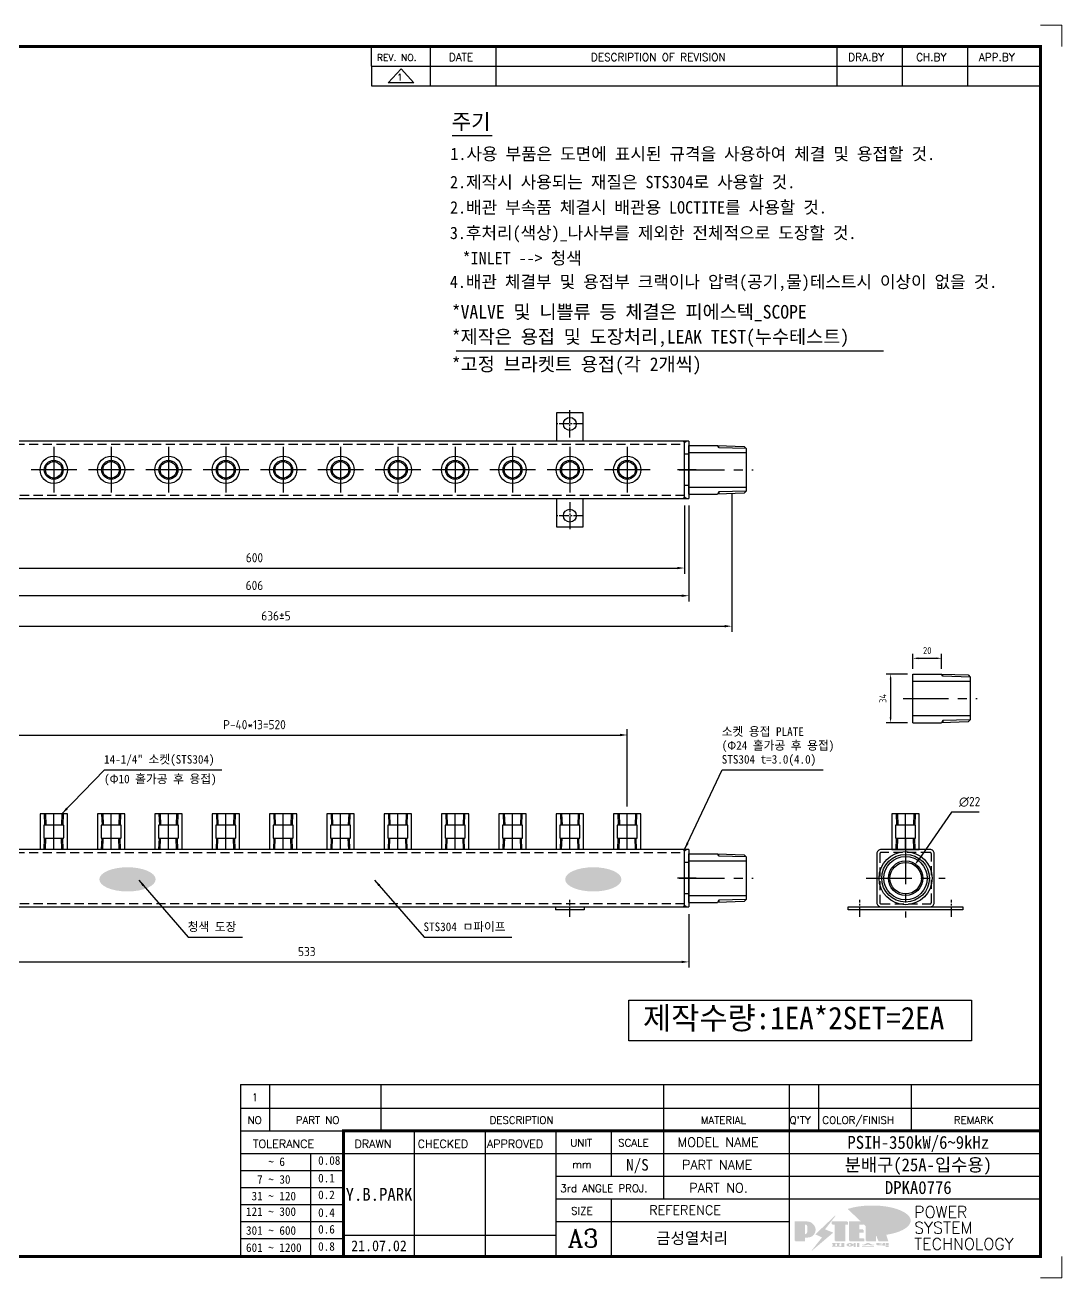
# Model space of a CAD drawing. Header units: millimetres. Extents: x 282 to 14566, y -4134 to 5341.
# Drawn here: x 7266 to 7989, y -4134 to -3260 of the extents above; entities that cross this region are included whole.
import ezdxf
from ezdxf.enums import TextEntityAlignment as Align

# ---------------------------------------------------------------- set-up
doc = ezdxf.new("R2010")
doc.units = ezdxf.units.MM
for name, pattern in [('CENTER', [50.8, 31.75, -6.35, 6.35, -6.35]), ('CENTER1', [10, 7, -1, 1, -1]), ('HIDDEN2', [4.7625, 3.175, -1.5875])]:
    doc.linetypes.add(name, pattern=pattern)
for name, color, linetype in [('CENTER', 1, 'CENTER'), ('FORMAT-1', 7, 'Continuous'), ('line', 3, 'Continuous'), ('THIN', 3, 'Continuous')]:
    doc.layers.add(name, color=color, linetype=linetype)
doc.styles.add('HAN', font='')
doc.styles.add('RC', font='ROMANC.SHX')
doc.styles.add('ROMANT', font='romant__.ttf')
doc.styles.add('RT', font='ROMANT.SHX', dxfattribs={"oblique": 15})
doc.styles.get("Standard").update_dxf_attribs({"font": 'ISOCP.SHX', "bigfont": 'WHGTXT.SHX'})
doc.styles.get('HAN').set_extended_font_data('GulimChe')
doc.dimstyles.new('PS-1.5', dxfattribs={"dimscale": 1.5, "dimtxt": 3.2, "dimasz": 2.5, "dimexe": 2, "dimexo": 2.5, "dimgap": 2, "dimtad": 1, "dimtoh": 1, "dimrnd": 0.05, "dimzin": 12, "dimdsep": 46, "dimtxsty": 'Standard', "dimcen": 0, "dimclrt": 2, "dimazin": 3, "dimtfac": 1, "dimtofl": 0, "dimtmove": 0, "dimatfit": 3, "dimfxl": 0, "dimtolj": 1, "dimtzin": 0, "dimarcsym": 0})
doc.dimstyles.new('PS-2', dxfattribs={"dimscale": 2, "dimtxt": 3.2, "dimasz": 2.5, "dimexe": 2, "dimexo": 2.5, "dimgap": 2, "dimtad": 1, "dimtoh": 1, "dimrnd": 0.05, "dimzin": 12, "dimdsep": 46, "dimtxsty": 'Standard', "dimcen": 0, "dimclrt": 2, "dimazin": 3, "dimtfac": 1, "dimtofl": 0, "dimtmove": 0, "dimatfit": 3, "dimfxl": 0, "dimtolj": 1, "dimtzin": 0, "dimarcsym": 0})

# ---------------------------------------------------------------- blocks, each defined once
blk = doc.blocks.new('*D517')
at = {"color": 0, "lineweight": -2}
for p, q in [((7728.96, -3879.84), (7728.96, -3917.23)), ((7195.96, -3886.84), (7195.96, -3917.23)), ((7200.96, -3913.23), (7723.96, -3913.23))]:
    blk.add_line(p, q, dxfattribs=at)
at = {"color": 0}
for points in [[(7200.96, -3912.4), (7200.96, -3914.07), (7195.96, -3913.23)], [(7723.96, -3912.4), (7723.96, -3914.07), (7728.96, -3913.23)]]:
    blk.add_solid(points, dxfattribs=at)
at = {"layer": 'DEFPOINTS', "color": 0}
for p in [(7728.96, -3874.84), (7195.96, -3881.84), (7728.96, -3913.23)]:
    blk.add_point(p, dxfattribs=at)
at = {"color": 2, "insert": (7462.46, -3906.03), "char_height": 6.4, "attachment_point": 5}
blk.add_mtext('\\A1;533', dxfattribs=at)
blk = doc.blocks.new('re3')
at = {"color": 180}
for p, q in [((0, 0), (0, -4.55)), ((6.87, -0.64), (3.86, -3.91)), ((6.87, -0.64), (9.88, -3.91)), ((13.74, -4.55), (13.74, 0)), ((28.97, -4.55), (28.97, 0)), ((108.25, -4.55), (108.25, 0)), ((123.49, -4.55), (123.49, 0)), ((138.64, -4.55), (138.64, 0)), ((0, -4.55), (155.53, -4.55)), ((9.88, -3.91), (3.86, -3.91))]:
    blk.add_line(p, q, dxfattribs=at)
at = {"color": 2, "style": 'RC', "oblique": 15}
blk.add_attdef('REV.NO', text='', height=1.56, dxfattribs=at).set_placement((6.59, -2.56), align=Align.MIDDLE_CENTER)
blk.add_attdef('-1', text='', height=1.56, dxfattribs=at).set_placement((9.37, -1.66), align=Align.MIDDLE_LEFT)
at = {"color": 2, "style": 'HAN'}
for tag, p in [('REV.-DATE', (21.36, -2.28)), ('DRA.BY', (115.87, -2.28)), ('CH.BY', (131.07, -2.28)), ('APP.BY', (147.09, -2.28))]:
    blk.add_attdef(tag, text='', height=2.5, dxfattribs=at).set_placement(p, align=Align.MIDDLE_CENTER)
blk.add_attdef('DESCRIPTION-OF-REVISION', text='', height=2.5, dxfattribs=at).set_placement((31.61, -2.28), align=Align.MIDDLE_LEFT)
blk = doc.blocks.new('new LOGO')
at = {"layer": 'line'}
h = blk.add_hatch(color=250, dxfattribs=at)
h.paths.add_polyline_path([(44.5, 69.4), (46.6, 69.4, -0.129793), (52, 68, 0.221832), (43.6, 71.9), (41.5, 71.9), (41.5, 27.9), (43.6, 27.9, 0.02048), (44.5, 28)], flags=17)
h.paths.add_polyline_path([(44.5, 13.9), (57.3, 13.9, 0.72362), (77.1, 73.9, -0.679777), (54.3, 16.4), (41.5, 16.4), (41.5, -0.1), (3, -0.1), (3, -2.6), (44.5, -2.6)])
h.paths.add_polyline_path([(117.9, 14.2), (71.5, -44.4), (77.1, -39.6), (120.8, 15.6), (92, 28.9), (173.3, 106), (177.5, 111.4), (89.1, 27.6)])
h.paths.add_polyline_path([(162.7, 71.9), (162.7, 69.4), (172.5, 69.4), (172.5, 71.9)], flags=17)
h.paths.add_polyline_path([(217.7, 69.4), (230.5, 69.4), (230.5, 80.4), (227.5, 80.4), (227.5, 71.9), (214.7, 71.9), (214.7, -0.1), (175.5, -0.1), (175.5, -2.6), (217.7, -2.6)])
h.paths.add_polyline_path([(297.8, 46.6), (294.8, 46.6), (294.8, 37.4), (276, 37.4), (276, 10.9), (279, 10.9), (279, 34.9), (297.8, 34.9)])
h.paths.add_polyline_path([(300, 8.4), (297, 8.4), (297, -0.1), (237.5, -0.1), (237.5, -2.6), (300, -2.6)])
h.paths.add_polyline_path([(297.8, 80.4), (294.8, 80.4), (294.8, 71.9), (276, 71.9), (276, 49.1), (279, 49.1), (279, 69.4), (297.8, 69.4)])
h.paths.add_polyline_path([(350.2, 80.4), (347.2, 80.4), (347.2, 61.6), (350.2, 63.5)])
h.paths.add_polyline_path([(350.2, 26.7), (347.2, 35.2), (347.2, -0.1), (308.5, -0.1), (308.5, -2.6), (350.2, -2.6)])
h.paths.add_polyline_path([(402.7, 80.4), (396.5, 80.4), (379.6, 66.8), (400.5, -0.1), (361.8, -0.1), (362.7, -2.6), (403.5, -2.6), (382.6, 64.3)])
blk.add_hatch(color=5, dxfattribs=at).paths.add_polyline_path([(166.3, 35), (131, 49), (180.4, 112.7), (92, 28.9), (120.8, 15.6), (74.4, -43)])
h = blk.add_hatch(color=253, dxfattribs=at)
edge = h.paths.add_edge_path()
edge.add_ellipse((333.9, 86.4), major_axis=(-165.9, 0), ratio=0.39426, start_angle=111.5127, end_angle=334.469)
edge.add_ellipse((314.1, 81.2), major_axis=(-153.7, 0), ratio=0.40699, start_angle=121.3066, end_angle=327.7437, ccw=False)
edge.add_line((394, 27.8), (394.7, 25.6))
h = blk.add_hatch(color=1, dxfattribs=at)
h.paths.add_polyline_path([(41.5, 16.4), (54.3, 16.4, 1), (54.3, 82.9), (0, 82.9), (0, -0.1), (41.5, -0.1)])
h.paths.add_polyline_path([(41.5, 27.9), (41.5, 71.9), (43.6, 71.9, -0.414214), (54.6, 60.9), (54.6, 38.9, -0.414214), (43.6, 27.9)], flags=16)
h.paths.add_polyline_path([(214.7, 71.9), (227.5, 71.9), (227.5, 82.9), (159.7, 82.9), (159.7, 71.9), (172.5, 71.9), (172.5, -0.1), (214.7, -0.1)])
h.paths.add_polyline_path([(276, 37.4), (294.8, 37.4), (294.8, 49.1), (276, 49.1), (276, 71.9), (294.8, 71.9), (294.8, 82.9), (234.5, 82.9), (234.5, -0.1), (297, -0.1), (297, 10.9), (276, 10.9)])
h.paths.add_polyline_path([(347.2, 35.2), (359.7, -0.1), (400.5, -0.1), (379.6, 66.8), (399.7, 82.9), (380.6, 82.9), (347.2, 61.6), (347.2, 82.9), (305.5, 82.9), (305.5, -0.1), (347.2, -0.1)])
h = blk.add_hatch(color=250, dxfattribs=at)
edge = h.paths.add_edge_path()
edge.add_ellipse((237.8, -17.6), major_axis=(-14.3, 0), ratio=0.526336, start_angle=192.2456, end_angle=269.0748)
edge.add_line((238.1, -10.1), (237.6, -10.1))
edge.add_ellipse((237.8, -17.6), major_axis=(-14.3, 0), ratio=0.526336, start_angle=270.9252, end_angle=449.0748)
edge.add_line((237.6, -25.1), (238.1, -25.1))
edge.add_ellipse((237.8, -17.6), major_axis=(-14.3, 0), ratio=0.526336, start_angle=450.9252, end_angle=527.7544)
edge.add_line((251.7, -19.2), (254.1, -19.2))
edge.add_line((254.1, -19.2), (254.1, -27.1))
edge.add_line((254.1, -27.1), (263.1, -27.1))
edge.add_line((263.1, -27.1), (263.1, -10.1))
edge.add_line((263.1, -10.1), (254.1, -10.1))
edge.add_line((254.1, -10.1), (254.1, -16))
edge.add_line((254.1, -16), (251.7, -16))
h.paths.add_polyline_path([(241, -16.4), (241, -18.7, -1), (234.4, -18.7), (234.4, -16.4, -1)], flags=16)
h.paths.add_polyline_path([(278.2, -10.1), (268.1, -10.1), (268.1, -27.1), (278.2, -27.1)])
h.paths.add_polyline_path([(310.3, -10.1), (310.3, -11.1, -0.157169), (289.3, -17.5), (294, -19.9, 0.128407), (316.3, -15.9, 0.128407), (338.6, -19.9), (343.3, -17.5, -0.157169), (322.2, -11.1), (322.2, -10.1)])
h.paths.add_polyline_path([(342.1, -25.1), (342.1, -22.3), (290.4, -22.3), (290.4, -25.1)])
h.paths.add_polyline_path([(352, -10.1), (352, -16.2, 0.414214), (354, -18.2), (378.7, -18.2), (378.7, -19.6), (390.2, -19.6), (390.2, -10.1), (378.7, -10.1), (378.7, -13.6), (374.7, -13.6), (374.7, -15.1), (378.7, -15.1), (378.7, -16.2), (364.7, -16.2), (364.7, -15.1), (371.2, -15.1), (371.2, -13.6), (364.7, -13.6), (364.7, -12.6), (374.7, -12.6), (374.7, -10.1)])
h.paths.add_polyline_path([(393.8, -10.1), (393.8, -19.6), (405, -19.6), (405, -10.1)])
h.paths.add_polyline_path([(405, -27.1), (405, -20.9), (356.8, -20.9), (356.8, -23), (391.8, -23), (391.8, -27.1)])
h.paths.add_polyline_path([(200.4, -10.1), (200.4, -22.3), (193.2, -22.3), (193.2, -12.6), (196.6, -12.6), (196.6, -10.1), (161, -10.1), (161, -12.6), (164.5, -12.6), (164.5, -22.3), (161, -22.3), (161, -25.1), (200.4, -25.1), (200.4, -27.1), (213.9, -27.1), (213.9, -10.1)])
h.paths.add_polyline_path([(182, -12.6), (175.6, -12.6), (175.6, -22.3), (182, -22.3)], flags=17)
blk = doc.blocks.new('format-3')
at = {"color": 3, "lineweight": 9}
for p, q in [((414.5, 291.3), (419.5, 291.3)), ((419.5, 286.3), (419.5, 291.3)), ((419.5, 5), (419.5, 0)), ((414.5, 0), (419.5, 0))]:
    blk.add_line(p, q, dxfattribs=at)
at = {"color": 180}
for p, q in [((258.97, 281.75), (258.97, 286.3)), ((272.71, 281.75), (272.71, 286.3)), ((287.94, 281.75), (287.94, 286.3)), ((367.22, 281.75), (367.22, 286.3)), ((382.45, 281.75), (382.45, 286.3)), ((397.61, 281.75), (397.61, 286.3)), ((258.97, 281.75), (414.5, 281.75)), ((228.5, 39.49), (228.5, 5)), ((228.5, 39.49), (414.5, 39.49)), ((235.29, 39.49), (235.29, 34.21)), ((261.24, 34.21), (261.24, 39.49)), ((326.9, 39.49), (326.9, 34.21)), ((356.11, 39.49), (356.11, 34.21)), ((362.93, 39.49), (362.93, 34.21)), ((384.48, 39.49), (384.48, 34.21)), ((228.5, 34.21), (252.48, 34.21)), ((268.96, 5), (268.96, 34.21)), ((285.45, 5), (285.45, 34.21)), ((301.94, 5), (301.94, 34.21)), ((314.72, 34.21), (314.72, 23.65)), ((326.9, 34.21), (326.9, 18.37)), ((356.11, 34.21), (356.11, 5)), ((228.5, 28.93), (252.48, 28.93)), ((244.89, 5.23), (244.89, 28.93)), ((252.48, 28.93), (414.5, 28.93)), ((228.5, 24.98), (252.48, 24.98)), ((301.94, 23.65), (414.5, 23.65)), ((228.5, 21.03), (252.48, 21.03)), ((301.94, 18.37), (414.5, 18.37)), ((314.72, 18.37), (314.72, 5)), ((228.5, 17.08), (252.48, 17.08)), ((228.5, 13.13), (252.48, 13.13)), ((301.94, 13.09), (356.11, 13.09)), ((228.5, 9.18), (252.48, 9.18)), ((252.48, 9.95), (301.94, 9.95))]:
    blk.add_line(p, q, dxfattribs=at)
at = {"const_width": 0.7}
blk.add_lwpolyline([(252.48, 5), (252.48, 34.21), (414.5, 34.21)], dxfattribs=at)
at = {"layer": 'FORMAT-1', "const_width": 0.7}
blk.add_lwpolyline([(13, 5), (13, 286.3), (414.5, 286.3), (414.5, 5)], close=True, dxfattribs=at)
at = {"xscale": 0.05400000000000027, "yscale": 0.05400000000000027, "zscale": 0.05400000000000027}
blk.add_blockref('new LOGO', (357.35, 8.65), dxfattribs=at)
at = {"color": 2}
for s, height, style, p in [('REV. NO.', 1.56, 'RC', (260.23, 282.95)), ('DATE', 1.788, 'RC', (276.95, 282.94)), ('DESCRIPTION OF REVISION', 1.7875, 'RC', (309.98, 282.94)), ('DRA.BY', 1.788, 'RC', (369.83, 282.94)), ('CH.BY', 1.788, 'RC', (385.59, 282.94)), ('APP.BY', 1.788, 'RC', (400.18, 282.94)), ('COLOR/FINISH', 1.7424, 'RC', (363.8, 35.83)), ('NO', 1.742, 'RC', (230.16, 35.83)), ('PART NO', 1.742, 'RC', (241.36, 35.83)), ('DESCRIPTION', 1.7424, 'RC', (286.43, 35.83)), ('MATERIAL', 1.742, 'RC', (335.52, 35.83)), ("Q'TY", 1.742, 'RC', (356.17, 35.83)), ('REMARK', 1.742, 'RC', (394.37, 35.83)), (' TOLERANCE', 1.9, 'RC', (230.11, 30.22)), ('DRAWN', 1.9, 'RC', (255, 30.22)), ('CHECKED', 1.9, 'RC', (269.71, 30.22)), ('APPROVED', 1.9, 'RC', (285.8, 30.22)), ('UNIT', 1.742, 'RC', (305.19, 30.55)), ('SCALE', 1.742, 'RC', (316.32, 30.55)), ('MODEL NAME', 2.178, 'RC', (330.12, 30.46)), ('    ~ 6', 2, 'HAN', (229.8, 26.03)), ('0.08', 2, 'HAN', (246.57, 26.31)), ('mm', 1.742, 'RC', (305.67, 25.56)), ('PART NAME', 2.178, 'RC', (331.17, 25.24)), ('  7 ~ 30', 2, 'HAN', (229.8, 21.91)), ('0.1', 2, 'HAN', (246.57, 22.2)), ('3rd ANGLE PROJ.', 1.7424, 'RC', (302.87, 19.97)), ('PART NO.', 2.178, 'RC', (332.84, 19.85)), (' 31 ~ 120', 2, 'HAN', (229.8, 18.04)), ('0.2', 2, 'HAN', (246.57, 18.32)), ('121 ~ 300', 2, 'HAN', (229.8, 14.42)), ('0.4', 2, 'HAN', (246.57, 14.2)), ('SIZE', 1.742, 'RC', (305.39, 14.71)), ('REFERENCE', 2.178, 'RC', (323.52, 14.69)), ('301 ~ 600', 2, 'HAN', (229.8, 10.04)), ('0.6', 2, 'HAN', (246.57, 10.32)), ('601 ~ 1200', 2, 'HAN', (229.8, 6.05)), ('0.8', 2, 'HAN', (246.57, 6.33))]:
    blk.add_text(s, height=height, dxfattribs=dict(at, style=style)).set_placement(p)
at = {"style": 'ROMANT'}
for s, p in [('POWER', (385.15, 13.96)), ('SYSTEM', (385.15, 10.31)), ('TECHNOLOGY', (385.15, 6.56))]:
    blk.add_text(s, height=2.7, dxfattribs=at).set_placement(p)
at = {"color": 2, "lineweight": 25, "style": 'RC'}
blk.add_text('A3', height=4.182, dxfattribs=at).set_placement((304.61, 7.14))
at = {"style": 'HAN'}
for tag, height, p in [('MODEL-NAME', 3, (386.1, 31.53)), ('SCALE', 2.7, (320.81, 26.29)), ('PART-NAME', 3, (386.1, 26.29)), ('DRA-BY', 3, (260.72, 19.44)), ('CH-BY', 3, (277.21, 19.44)), ('APP-BY', 3, (293.7, 19.44)), ('PART-NO', 3, (386.1, 21.01)), ('CH-DATE', 2.5, (277.21, 7.47)), ('관련업체', 3, (333.52, 9.26)), ('DRA-DATE', 2.5, (260.72, 7.47)), ('APP-DATE', 2.5, (293.7, 7.47))]:
    blk.add_attdef(tag, text='', height=height, dxfattribs=at).set_placement(p, align=Align.MIDDLE_CENTER)
blk = doc.blocks.new('no3')
at = {"color": 180}
for p, q in [((0, 5.5), (0, 0)), ((0, 5.5), (186, 5.5)), ((6.79, 5.5), (6.79, 0)), ((32.74, 0.11), (32.74, 5.5)), ((98.4, 5.5), (98.4, 0)), ((127.61, 5.5), (127.61, 0)), ((134.43, 5.5), (134.43, 0)), ((155.98, 5.5), (155.98, 0))]:
    blk.add_line(p, q, dxfattribs=at)
at = {"color": 2, "style": 'RT', "oblique": 15}
blk.add_attdef('NO', text='', height=1.74, dxfattribs=at).set_placement((3.38, 2.51), align=Align.MIDDLE_CENTER)
at = {"color": 2, "style": 'HAN'}
for tag, p in [('PART-NO', (19.76, 2.75)), ('MATERIAL', (111.38, 2.75)), ("Q'TY", (131.02, 2.75)), ('COLOR/FINISH', (145.2, 2.75)), ('REMARK', (170.76, 2.75))]:
    blk.add_attdef(tag, text='', height=2.9, dxfattribs=at).set_placement(p, align=Align.MIDDLE_CENTER)
blk.add_attdef('DESCRIPTION', text='', height=2.9, dxfattribs=at).set_placement((34.51, 2.75), align=Align.MIDDLE_LEFT)
blk = doc.blocks.new('*D482')
at = {"color": 0, "lineweight": -2}
for p, q in [((7125.96, -3595), (7125.96, -3642.51)), ((7725.96, -3595), (7725.96, -3642.51)), ((7130.96, -3638.51), (7720.96, -3638.51))]:
    blk.add_line(p, q, dxfattribs=at)
at = {"color": 0}
for points in [[(7130.96, -3637.68), (7130.96, -3639.34), (7125.96, -3638.51)], [(7720.96, -3637.68), (7720.96, -3639.34), (7725.96, -3638.51)]]:
    blk.add_solid(points, dxfattribs=at)
at = {"layer": 'DEFPOINTS', "color": 0}
for p in [(7125.96, -3590), (7725.96, -3590), (7725.96, -3638.51)]:
    blk.add_point(p, dxfattribs=at)
at = {"color": 2, "insert": (7425.96, -3631.31), "char_height": 6.4, "attachment_point": 5}
blk.add_mtext('\\A1;600', dxfattribs=at)
blk = doc.blocks.new('*D483')
at = {"color": 0, "lineweight": -2}
for p, q in [((7122.96, -3595), (7122.96, -3661.82)), ((7728.96, -3595), (7728.96, -3661.82)), ((7723.96, -3657.82), (7127.96, -3657.82))]:
    blk.add_line(p, q, dxfattribs=at)
at = {"color": 0}
for points in [[(7127.96, -3656.99), (7127.96, -3658.65), (7122.96, -3657.82)], [(7723.96, -3656.99), (7723.96, -3658.65), (7728.96, -3657.82)]]:
    blk.add_solid(points, dxfattribs=at)
at = {"layer": 'DEFPOINTS', "color": 0}
for p in [(7122.96, -3590), (7728.96, -3590), (7122.96, -3657.82)]:
    blk.add_point(p, dxfattribs=at)
at = {"color": 2, "insert": (7425.96, -3650.62), "char_height": 6.4, "attachment_point": 5}
blk.add_mtext('\\A1;606', dxfattribs=at)
blk = doc.blocks.new('*D484')
at = {"color": 0, "lineweight": -2}
for p, q in [((7758.96, -3587), (7758.96, -3683.08)), ((7122.96, -3595), (7122.96, -3683.08)), ((7127.96, -3679.08), (7753.96, -3679.08))]:
    blk.add_line(p, q, dxfattribs=at)
at = {"color": 0}
for points in [[(7127.96, -3678.25), (7127.96, -3679.92), (7122.96, -3679.08)], [(7753.96, -3678.25), (7753.96, -3679.92), (7758.96, -3679.08)]]:
    blk.add_solid(points, dxfattribs=at)
at = {"layer": 'DEFPOINTS', "color": 0}
for p in [(7758.96, -3582), (7122.96, -3590), (7758.96, -3679.08)]:
    blk.add_point(p, dxfattribs=at)
at = {"color": 2, "insert": (7440.96, -3671.88), "char_height": 6.4, "attachment_point": 5}
blk.add_mtext('\\A1;636%%P5', dxfattribs=at)
blk = doc.blocks.new('rcw345trcw45t')
for p, q in [((53002.75, -14361.01), (52983.75, -14361.01)), ((52983.75, -14361.01), (52983.75, -14386.01)), ((52987.52, -14361.01), (52987.77, -14369.01)), ((52998.97, -14361.01), (52998.72, -14369.01)), ((53002.75, -14386.01), (53002.75, -14361.01)), ((52987.52, -14386.01), (52987.77, -14378.01)), ((52998.97, -14386.01), (52998.72, -14378.01)), ((52983.75, -14386.01), (53002.75, -14386.01))]:
    blk.add_line(p, q)
blk.add_lwpolyline([(52986.25, -14377.76, 0.414214), (52986.5, -14378.01), (53000, -14378.01, 0.414214), (53000.25, -14377.76), (53000.25, -14369.26, 0.414214), (53000, -14369.01), (52986.5, -14369.01, 0.414214), (52986.25, -14369.26)], format="xyb", close=True)
at = {"layer": 'CENTER'}
blk.add_lwpolyline([(52993.25, -14386.01), (52993.25, -14378.01), (52993.25, -14369.01), (52993.25, -14361.01)], dxfattribs=at)
at = {"layer": 'THIN'}
for p, q in [((52986.67, -14361.01), (52986.92, -14369.01)), ((52999.83, -14361.01), (52999.58, -14369.01)), ((52986.67, -14386.01), (52986.92, -14378.01)), ((52999.83, -14386.01), (52999.58, -14378.01))]:
    blk.add_line(p, q, dxfattribs=at)
blk = doc.blocks.new('*D485')
at = {"color": 0, "lineweight": -2}
for p, q in [((7912.25, -3808.82), (7889.28, -3841.72)), ((7931.37, -3808.82), (7912.25, -3808.82))]:
    blk.add_line(p, q, dxfattribs=at)
at = {"color": 0}
blk.add_solid([(7888.59, -3841.24), (7889.96, -3842.2), (7886.41, -3845.82)], dxfattribs=at)
at = {"layer": 'DEFPOINTS', "color": 0}
for p in [(7886.41, -3845.82), (7873.82, -3863.86)]:
    blk.add_point(p, dxfattribs=at)
at = {"color": 2, "insert": (7924.78, -3801.62), "char_height": 6.4, "attachment_point": 5}
blk.add_mtext('\\A1;∅22', dxfattribs=at)
blk = doc.blocks.new('*D487')
at = {"color": 0, "lineweight": -2}
for p, q in [((7165.96, -3804.84), (7165.96, -3750.97)), ((7170.96, -3754.97), (7680.96, -3754.97)), ((7685.96, -3804.84), (7685.96, -3750.97))]:
    blk.add_line(p, q, dxfattribs=at)
at = {"color": 0}
for points in [[(7170.96, -3754.14), (7170.96, -3755.8), (7165.96, -3754.97)], [(7680.96, -3754.14), (7680.96, -3755.8), (7685.96, -3754.97)]]:
    blk.add_solid(points, dxfattribs=at)
at = {"layer": 'DEFPOINTS', "color": 0}
for p in [(7685.96, -3754.97), (7165.96, -3809.84), (7685.96, -3809.84)]:
    blk.add_point(p, dxfattribs=at)
at = {"color": 2, "insert": (7425.96, -3747.77), "char_height": 6.4, "attachment_point": 5}
blk.add_mtext('\\A1;P-40*13=520', dxfattribs=at)
blk = doc.blocks.new('*D1070')
at = {"color": 0, "lineweight": -2}
for p, q in [((7881.47, -3712.46), (7866.67, -3712.46)), ((7869.67, -3716.21), (7869.67, -3742.71)), ((7881.47, -3746.46), (7866.67, -3746.46))]:
    blk.add_line(p, q, dxfattribs=at)
at = {"color": 0}
for points in [[(7869.04, -3716.21), (7870.29, -3716.21), (7869.67, -3712.46)], [(7869.04, -3742.71), (7870.29, -3742.71), (7869.67, -3746.46)]]:
    blk.add_solid(points, dxfattribs=at)
at = {"layer": 'DEFPOINTS', "color": 0}
for p in [(7885.22, -3712.46), (7869.67, -3746.46), (7885.22, -3746.46)]:
    blk.add_point(p, dxfattribs=at)
at = {"color": 2, "insert": (7864.27, -3729.46), "char_height": 4.8, "attachment_point": 5, "rotation": 90}
blk.add_mtext('\\A1;34', dxfattribs=at)
blk = doc.blocks.new('*D1071')
at = {"color": 0, "lineweight": -2}
for p, q in [((7885.22, -3708.71), (7885.22, -3698.47)), ((7888.97, -3701.47), (7901.47, -3701.47)), ((7905.22, -3708.71), (7905.22, -3698.47))]:
    blk.add_line(p, q, dxfattribs=at)
at = {"color": 0}
for points in [[(7888.97, -3700.84), (7888.97, -3702.09), (7885.22, -3701.47)], [(7901.47, -3700.84), (7901.47, -3702.09), (7905.22, -3701.47)]]:
    blk.add_solid(points, dxfattribs=at)
at = {"layer": 'DEFPOINTS', "color": 0}
for p in [(7905.22, -3701.47), (7885.22, -3712.46), (7905.22, -3712.46)]:
    blk.add_point(p, dxfattribs=at)
at = {"color": 2, "insert": (7895.22, -3696.07), "char_height": 4.8, "attachment_point": 5}
blk.add_mtext('\\A1;20', dxfattribs=at)
blk = doc.blocks.new('A$C086D17AC')
for p, q in [((0, -17), (0, 17)), ((0, 17), (20, 17)), ((0, 12), (40, 12)), ((20.87, 15.42), (20.87, 16.9)), ((0, -12), (40, -12)), ((0, -17), (20, -17)), ((20.87, -15.42), (20.87, -16.9))]:
    blk.add_line(p, q)
blk.add_lwpolyline([(20, 17), (20, 16.92), (38.47, 16.35), (40, 14.82), (40, -14.82), (38.47, -16.35), (20, -16.92), (20, -17)])
at = {"layer": 'CENTER'}
blk.add_line((-6.81, 0), (44.74, 0), dxfattribs=at)
at = {"layer": 'THIN'}
for points in [[(40, 14.82), (20.87, 15.42), (20, 16.92)], [(40, -14.82), (20.87, -15.42), (20, -16.92)]]:
    blk.add_lwpolyline(points, dxfattribs=at)

msp = doc.modelspace()

# ---------------------------------------------------------------- hatches: boundary and pattern name
for points in [[(7725.958, -3551.003), (7726.958, -3550.003), (7724.958, -3550.003)], [(7724.958, -3590.003), (7725.958, -3589.003), (7726.958, -3590.003)], [(7725.958, -3835.84), (7726.958, -3834.84), (7724.958, -3834.84)], [(7724.958, -3874.84), (7725.958, -3873.84), (7726.958, -3874.84)]]:
    msp.add_hatch(color=256).paths.add_polyline_path(points)
h = msp.add_hatch(color=5)
edge = h.paths.add_edge_path()
edge.add_ellipse((7337.404, -3855.665), major_axis=(-19.625, 0), ratio=0.4302442, start_angle=0, end_angle=360)
h = msp.add_hatch(color=5)
edge = h.paths.add_edge_path()
edge.add_ellipse((7662.301, -3855.665), major_axis=(-19.625, 0), ratio=0.4302442, start_angle=0, end_angle=360)

# ---------------------------------------------------------------- linework, layer by layer
for p, q in [((7563.955, -3336.843), (7591.686, -3336.843)), ((7566.612, -3486.968), (7864.703, -3486.968)), ((7636.958, -3550.003), (7636.958, -3530.003)), ((7636.958, -3530.003), (7654.958, -3530.003)), ((7654.958, -3530.003), (7654.958, -3550.003)), ((7636.958, -3610.003), (7636.958, -3590.003)), ((7654.958, -3590.003), (7654.958, -3610.003)), ((7654.958, -3610.003), (7636.958, -3610.003)), ((7885.219, -3746.464), (7885.219, -3712.464)), ((7885.219, -3712.464), (7905.219, -3712.464)), ((7906.089, -3714.045), (7906.089, -3712.566)), ((7885.219, -3717.464), (7925.219, -3717.464)), ((7885.219, -3741.464), (7925.219, -3741.464)), ((7885.219, -3746.464), (7905.219, -3746.464)), ((7906.089, -3744.883), (7906.089, -3746.362)), ((7295.458, -3809.84), (7276.458, -3809.84)), ((7276.458, -3809.84), (7276.458, -3834.84)), ((7280.235, -3809.84), (7280.485, -3817.84)), ((7291.68, -3809.84), (7291.43, -3817.84)), ((7295.458, -3834.84), (7295.458, -3809.84)), ((7335.458, -3809.84), (7316.458, -3809.84)), ((7316.458, -3809.84), (7316.458, -3834.84)), ((7320.235, -3809.84), (7320.485, -3817.84)), ((7331.68, -3809.84), (7331.43, -3817.84)), ((7335.458, -3834.84), (7335.458, -3809.84)), ((7375.458, -3809.84), (7356.458, -3809.84)), ((7356.458, -3809.84), (7356.458, -3834.84)), ((7360.235, -3809.84), (7360.485, -3817.84)), ((7371.68, -3809.84), (7371.43, -3817.84)), ((7375.458, -3834.84), (7375.458, -3809.84)), ((7415.458, -3809.84), (7396.458, -3809.84)), ((7396.458, -3809.84), (7396.458, -3834.84)), ((7400.235, -3809.84), (7400.485, -3817.84)), ((7411.68, -3809.84), (7411.43, -3817.84)), ((7415.458, -3834.84), (7415.458, -3809.84)), ((7455.458, -3809.84), (7436.458, -3809.84)), ((7436.458, -3809.84), (7436.458, -3834.84)), ((7440.235, -3809.84), (7440.485, -3817.84)), ((7451.68, -3809.84), (7451.43, -3817.84)), ((7455.458, -3834.84), (7455.458, -3809.84)), ((7495.458, -3809.84), (7476.458, -3809.84)), ((7476.458, -3809.84), (7476.458, -3834.84)), ((7480.235, -3809.84), (7480.485, -3817.84)), ((7491.68, -3809.84), (7491.43, -3817.84)), ((7495.458, -3834.84), (7495.458, -3809.84)), ((7535.458, -3809.84), (7516.458, -3809.84)), ((7516.458, -3809.84), (7516.458, -3834.84)), ((7520.235, -3809.84), (7520.485, -3817.84)), ((7531.68, -3809.84), (7531.43, -3817.84)), ((7535.458, -3834.84), (7535.458, -3809.84)), ((7575.458, -3809.84), (7556.458, -3809.84)), ((7556.458, -3809.84), (7556.458, -3834.84)), ((7560.235, -3809.84), (7560.485, -3817.84)), ((7571.68, -3809.84), (7571.43, -3817.84)), ((7575.458, -3834.84), (7575.458, -3809.84)), ((7615.458, -3809.84), (7596.458, -3809.84)), ((7596.458, -3809.84), (7596.458, -3834.84)), ((7600.235, -3809.84), (7600.485, -3817.84)), ((7611.68, -3809.84), (7611.43, -3817.84)), ((7615.458, -3834.84), (7615.458, -3809.84)), ((7655.458, -3809.84), (7636.458, -3809.84)), ((7636.458, -3809.84), (7636.458, -3834.84)), ((7640.235, -3809.84), (7640.485, -3817.84)), ((7651.68, -3809.84), (7651.43, -3817.84)), ((7655.458, -3834.84), (7655.458, -3809.84)), ((7695.458, -3809.84), (7676.458, -3809.84)), ((7676.458, -3809.84), (7676.458, -3834.84)), ((7680.235, -3809.84), (7680.485, -3817.84)), ((7691.68, -3809.84), (7691.43, -3817.84)), ((7695.458, -3834.84), (7695.458, -3809.84)), ((7280.235, -3834.84), (7280.485, -3826.84)), ((7291.68, -3834.84), (7291.43, -3826.84)), ((7320.235, -3834.84), (7320.485, -3826.84)), ((7331.68, -3834.84), (7331.43, -3826.84)), ((7360.235, -3834.84), (7360.485, -3826.84)), ((7371.68, -3834.84), (7371.43, -3826.84)), ((7400.235, -3834.84), (7400.485, -3826.84)), ((7411.68, -3834.84), (7411.43, -3826.84)), ((7440.235, -3834.84), (7440.485, -3826.84)), ((7451.68, -3834.84), (7451.43, -3826.84)), ((7480.235, -3834.84), (7480.485, -3826.84)), ((7491.68, -3834.84), (7491.43, -3826.84)), ((7520.235, -3834.84), (7520.485, -3826.84)), ((7531.68, -3834.84), (7531.43, -3826.84)), ((7560.235, -3834.84), (7560.485, -3826.84)), ((7571.68, -3834.84), (7571.43, -3826.84)), ((7600.235, -3834.84), (7600.485, -3826.84)), ((7611.68, -3834.84), (7611.43, -3826.84)), ((7640.235, -3834.84), (7640.485, -3826.84)), ((7651.68, -3834.84), (7651.43, -3826.84)), ((7680.235, -3834.84), (7680.485, -3826.84)), ((7691.68, -3834.84), (7691.43, -3826.84)), ((7635.958, -3874.84), (7635.958, -3876.84)), ((7655.958, -3876.84), (7635.958, -3876.84)), ((7655.958, -3874.84), (7655.958, -3876.84)), ((7840.117, -3874.84), (7920.117, -3874.84)), ((7840.117, -3876.84), (7840.117, -3874.84)), ((7920.117, -3876.84), (7840.117, -3876.84)), ((7920.117, -3874.84), (7920.117, -3876.84))]:
    msp.add_line(p, q)
at = {"color": 1, "linetype": 'CENTER1'}
for p, q in [((7645.958, -3547.503), (7645.958, -3528.503)), ((7655.458, -3538.003), (7636.458, -3538.003)), ((7645.958, -3592.503), (7645.958, -3611.503)), ((7655.458, -3602.003), (7636.458, -3602.003)), ((7645.958, -3881.84), (7645.958, -3869.84)), ((7848.117, -3881.84), (7848.117, -3869.84)), ((7912.117, -3881.84), (7912.117, -3869.84))]:
    msp.add_line(p, q, dxfattribs=at)
at = {"color": 2, "linetype": 'HIDDEN2', "ltscale": 2}
for p, q in [((7125.958, -3552.003), (7725.958, -3552.003)), ((7728.958, -3559.003), (7725.958, -3559.003)), ((7728.958, -3581.003), (7725.958, -3581.003)), ((7725.958, -3588.003), (7125.958, -3588.003)), ((7125.958, -3836.84), (7725.958, -3836.84)), ((7728.958, -3843.84), (7725.958, -3843.84)), ((7728.958, -3865.84), (7725.958, -3865.84)), ((7725.958, -3872.84), (7125.958, -3872.84))]:
    msp.add_line(p, q, dxfattribs=at)
at = {"color": 1, "linetype": 'CENTER1', "ltscale": 2}
for p, q in [((7733.958, -3570.003), (7720.958, -3570.003)), ((7733.958, -3854.84), (7720.958, -3854.84))]:
    msp.add_line(p, q, dxfattribs=at)
for points in [[(7728.958, -3550.003), (7122.958, -3550.003), (7122.958, -3590.003), (7728.958, -3590.003)], [(7724.958, -3550.003), (7725.958, -3551.003)], [(7726.958, -3590.003), (7725.958, -3589.003), (7725.958, -3551.003), (7726.958, -3550.003)], [(7728.958, -3550.003), (7728.958, -3590.003)], [(7725.958, -3589.003), (7724.958, -3590.003)], [(7905.219, -3712.464), (7905.219, -3712.539), (7923.692, -3713.117), (7925.219, -3714.643), (7925.219, -3744.285), (7923.692, -3745.812), (7905.219, -3746.389), (7905.219, -3746.464)], [(7728.958, -3834.84), (7122.958, -3834.84), (7122.958, -3874.84), (7728.958, -3874.84)], [(7724.958, -3834.84), (7725.958, -3835.84)], [(7726.958, -3874.84), (7725.958, -3873.84), (7725.958, -3835.84), (7726.958, -3834.84)], [(7728.958, -3834.84), (7728.958, -3874.84)], [(7725.958, -3873.84), (7724.958, -3874.84)]]:
    msp.add_lwpolyline(points)
for points in [[(7278.958, -3826.59, 0.4142136), (7279.208, -3826.84), (7292.708, -3826.84, 0.4142136), (7292.958, -3826.59), (7292.958, -3818.09, 0.4142136), (7292.708, -3817.84), (7279.208, -3817.84, 0.4142136), (7278.958, -3818.09)], [(7318.958, -3826.59, 0.4142136), (7319.208, -3826.84), (7332.708, -3826.84, 0.4142136), (7332.958, -3826.59), (7332.958, -3818.09, 0.4142136), (7332.708, -3817.84), (7319.208, -3817.84, 0.4142136), (7318.958, -3818.09)], [(7358.958, -3826.59, 0.4142136), (7359.208, -3826.84), (7372.708, -3826.84, 0.4142136), (7372.958, -3826.59), (7372.958, -3818.09, 0.4142136), (7372.708, -3817.84), (7359.208, -3817.84, 0.4142136), (7358.958, -3818.09)], [(7398.958, -3826.59, 0.4142136), (7399.208, -3826.84), (7412.708, -3826.84, 0.4142136), (7412.958, -3826.59), (7412.958, -3818.09, 0.4142136), (7412.708, -3817.84), (7399.208, -3817.84, 0.4142136), (7398.958, -3818.09)], [(7438.958, -3826.59, 0.4142136), (7439.208, -3826.84), (7452.708, -3826.84, 0.4142136), (7452.958, -3826.59), (7452.958, -3818.09, 0.4142136), (7452.708, -3817.84), (7439.208, -3817.84, 0.4142136), (7438.958, -3818.09)], [(7478.958, -3826.59, 0.4142136), (7479.208, -3826.84), (7492.708, -3826.84, 0.4142136), (7492.958, -3826.59), (7492.958, -3818.09, 0.4142136), (7492.708, -3817.84), (7479.208, -3817.84, 0.4142136), (7478.958, -3818.09)], [(7518.958, -3826.59, 0.4142136), (7519.208, -3826.84), (7532.708, -3826.84, 0.4142136), (7532.958, -3826.59), (7532.958, -3818.09, 0.4142136), (7532.708, -3817.84), (7519.208, -3817.84, 0.4142136), (7518.958, -3818.09)], [(7558.958, -3826.59, 0.4142136), (7559.208, -3826.84), (7572.708, -3826.84, 0.4142136), (7572.958, -3826.59), (7572.958, -3818.09, 0.4142136), (7572.708, -3817.84), (7559.208, -3817.84, 0.4142136), (7558.958, -3818.09)], [(7598.958, -3826.59, 0.4142136), (7599.208, -3826.84), (7612.708, -3826.84, 0.4142136), (7612.958, -3826.59), (7612.958, -3818.09, 0.4142136), (7612.708, -3817.84), (7599.208, -3817.84, 0.4142136), (7598.958, -3818.09)], [(7638.958, -3826.59, 0.4142136), (7639.208, -3826.84), (7652.708, -3826.84, 0.4142136), (7652.958, -3826.59), (7652.958, -3818.09, 0.4142136), (7652.708, -3817.84), (7639.208, -3817.84, 0.4142136), (7638.958, -3818.09)], [(7678.958, -3826.59, 0.4142136), (7679.208, -3826.84), (7692.708, -3826.84, 0.4142136), (7692.958, -3826.59), (7692.958, -3818.09, 0.4142136), (7692.708, -3817.84), (7679.208, -3817.84, 0.4142136), (7678.958, -3818.09)]]:
    msp.add_lwpolyline(points, format="xyb", close=True)
msp.add_lwpolyline([(7897.117, -3874.84, 0.4142136), (7900.117, -3871.84), (7900.117, -3837.84, 0.4142136), (7897.117, -3834.84), (7863.117, -3834.84, 0.4142136), (7860.117, -3837.84), (7860.117, -3871.84, 0.4142136), (7863.117, -3874.84)], format="xyb")
at = {"color": 2, "linetype": 'HIDDEN2', "ltscale": 2}
msp.add_lwpolyline([(7897.117, -3836.84), (7863.117, -3836.84, 0.4142136), (7862.117, -3837.84), (7862.117, -3871.84, 0.4142136), (7863.117, -3872.84), (7897.117, -3872.84, 0.4142136), (7898.117, -3871.84), (7898.117, -3837.84, 0.4142136)], format="xyb", close=True, dxfattribs=at)
msp.add_lwpolyline([(7687.129, -3939.84), (7926.175, -3939.84), (7926.175, -3968.305), (7687.129, -3968.305)], close=True)
for centre, radius in [((7645.958, -3538.003), 4.5), ((7285.958, -3570.003), 9.5), ((7285.958, -3570.003), 5.722), ((7325.958, -3570.003), 9.5), ((7325.958, -3570.003), 5.722), ((7365.958, -3570.003), 9.5), ((7365.958, -3570.003), 5.722), ((7405.958, -3570.003), 9.5), ((7405.958, -3570.003), 5.722), ((7445.958, -3570.003), 9.5), ((7445.958, -3570.003), 5.722), ((7485.958, -3570.003), 9.5), ((7485.958, -3570.003), 5.722), ((7525.958, -3570.003), 9.5), ((7525.958, -3570.003), 5.722), ((7565.958, -3570.003), 9.5), ((7565.958, -3570.003), 5.722), ((7605.958, -3570.003), 9.5), ((7605.958, -3570.003), 5.722), ((7645.958, -3570.003), 9.5), ((7645.958, -3570.003), 5.722), ((7685.958, -3570.003), 9.5), ((7685.958, -3570.003), 5.722), ((7645.958, -3602.003), 4.5), ((7880.117, -3854.84), 18.5), ((7880.117, -3854.84), 16.625), ((7880.117, -3854.84), 12), ((7880.117, -3854.84), 11)]:
    msp.add_circle(centre, radius)
at = {"layer": 'CENTER'}
for p, q in [((7285.958, -3554.003), (7285.958, -3586.003)), ((7325.958, -3554.003), (7325.958, -3586.003)), ((7365.958, -3554.003), (7365.958, -3586.003)), ((7405.958, -3554.003), (7405.958, -3586.003)), ((7445.958, -3554.003), (7445.958, -3586.003)), ((7485.958, -3554.003), (7485.958, -3586.003)), ((7525.958, -3554.003), (7525.958, -3586.003)), ((7565.958, -3554.003), (7565.958, -3586.003)), ((7605.958, -3554.003), (7605.958, -3586.003)), ((7645.958, -3554.003), (7645.958, -3586.003)), ((7685.958, -3554.003), (7685.958, -3586.003)), ((7301.958, -3570.003), (7269.958, -3570.003)), ((7341.958, -3570.003), (7309.958, -3570.003)), ((7381.958, -3570.003), (7349.958, -3570.003)), ((7421.958, -3570.003), (7389.958, -3570.003)), ((7461.958, -3570.003), (7429.958, -3570.003)), ((7501.958, -3570.003), (7469.958, -3570.003)), ((7541.958, -3570.003), (7509.958, -3570.003)), ((7581.958, -3570.003), (7549.958, -3570.003)), ((7621.958, -3570.003), (7589.958, -3570.003)), ((7661.958, -3570.003), (7629.958, -3570.003)), ((7701.958, -3570.003), (7669.958, -3570.003)), ((7878.406, -3729.464), (7929.962, -3729.464)), ((7880.117, -3827.34), (7880.117, -3882.34)), ((7852.617, -3854.84), (7907.617, -3854.84))]:
    msp.add_line(p, q, dxfattribs=at)
for points in [[(7285.958, -3834.84), (7285.958, -3809.84)], [(7325.958, -3834.84), (7325.958, -3809.84)], [(7365.958, -3834.84), (7365.958, -3809.84)], [(7405.958, -3834.84), (7405.958, -3809.84)], [(7445.958, -3834.84), (7445.958, -3809.84)], [(7485.958, -3834.84), (7485.958, -3809.84)], [(7525.958, -3834.84), (7525.958, -3809.84)], [(7565.958, -3834.84), (7565.958, -3809.84)], [(7605.958, -3834.84), (7605.958, -3809.84)], [(7645.958, -3834.84), (7645.958, -3809.84)], [(7685.958, -3834.84), (7685.958, -3809.84)]]:
    msp.add_lwpolyline(points, dxfattribs=at)
at = {"layer": 'THIN'}
for p, q in [((7279.379, -3809.84), (7279.629, -3817.84)), ((7292.536, -3809.84), (7292.286, -3817.84)), ((7319.379, -3809.84), (7319.629, -3817.84)), ((7332.536, -3809.84), (7332.286, -3817.84)), ((7359.379, -3809.84), (7359.629, -3817.84)), ((7372.536, -3809.84), (7372.286, -3817.84)), ((7399.379, -3809.84), (7399.629, -3817.84)), ((7412.536, -3809.84), (7412.286, -3817.84)), ((7439.379, -3809.84), (7439.629, -3817.84)), ((7452.536, -3809.84), (7452.286, -3817.84)), ((7479.379, -3809.84), (7479.629, -3817.84)), ((7492.536, -3809.84), (7492.286, -3817.84)), ((7519.379, -3809.84), (7519.629, -3817.84)), ((7532.536, -3809.84), (7532.286, -3817.84)), ((7559.379, -3809.84), (7559.629, -3817.84)), ((7572.536, -3809.84), (7572.286, -3817.84)), ((7599.379, -3809.84), (7599.629, -3817.84)), ((7612.536, -3809.84), (7612.286, -3817.84)), ((7639.379, -3809.84), (7639.629, -3817.84)), ((7652.536, -3809.84), (7652.286, -3817.84)), ((7679.379, -3809.84), (7679.629, -3817.84)), ((7692.536, -3809.84), (7692.286, -3817.84)), ((7279.379, -3834.84), (7279.629, -3826.84)), ((7292.536, -3834.84), (7292.286, -3826.84)), ((7319.379, -3834.84), (7319.629, -3826.84)), ((7332.536, -3834.84), (7332.286, -3826.84)), ((7359.379, -3834.84), (7359.629, -3826.84)), ((7372.536, -3834.84), (7372.286, -3826.84)), ((7399.379, -3834.84), (7399.629, -3826.84)), ((7412.536, -3834.84), (7412.286, -3826.84)), ((7439.379, -3834.84), (7439.629, -3826.84)), ((7452.536, -3834.84), (7452.286, -3826.84)), ((7479.379, -3834.84), (7479.629, -3826.84)), ((7492.536, -3834.84), (7492.286, -3826.84)), ((7519.379, -3834.84), (7519.629, -3826.84)), ((7532.536, -3834.84), (7532.286, -3826.84)), ((7559.379, -3834.84), (7559.629, -3826.84)), ((7572.536, -3834.84), (7572.286, -3826.84)), ((7599.379, -3834.84), (7599.629, -3826.84)), ((7612.536, -3834.84), (7612.286, -3826.84)), ((7639.379, -3834.84), (7639.629, -3826.84)), ((7652.536, -3834.84), (7652.286, -3826.84)), ((7679.379, -3834.84), (7679.629, -3826.84)), ((7692.536, -3834.84), (7692.286, -3826.84))]:
    msp.add_line(p, q, dxfattribs=at)
for points in [[(7925.219, -3714.643), (7906.089, -3714.045), (7905.219, -3712.539)], [(7925.219, -3744.285), (7906.089, -3744.883), (7905.219, -3746.389)]]:
    msp.add_lwpolyline(points, dxfattribs=at)
for centre, radius in [((7285.958, -3570.003), 6.578), ((7325.958, -3570.003), 6.578), ((7365.958, -3570.003), 6.578), ((7405.958, -3570.003), 6.578), ((7445.958, -3570.003), 6.578), ((7485.958, -3570.003), 6.578), ((7525.958, -3570.003), 6.578), ((7565.958, -3570.003), 6.578), ((7605.958, -3570.003), 6.578), ((7645.958, -3570.003), 6.578), ((7685.958, -3570.003), 6.578), ((7880.117, -3854.84), 15.146)]:
    msp.add_circle(centre, radius, dxfattribs=at)

# ---------------------------------------------------------------- block references
ref = msp.add_blockref('format-3', (6730.672, -4133.677), dxfattribs=dict(xscale=3, yscale=3, zscale=3))
ref.add_attrib('DRA-DATE', '21.07.02', dxfattribs={"height": 7.5, "style": 'HAN'}).set_placement((7512.832, -4111.252), align=Align.MIDDLE_CENTER)
ref.add_attrib('DRA-BY', 'Y.B.PARK', dxfattribs={"height": 9, "style": 'HAN'}).set_placement((7512.832, -4075.351), align=Align.MIDDLE_CENTER)
ref.add_attrib('MODEL-NAME', 'PSIH-350kW/6~9kHz', dxfattribs={"lineweight": 35, "height": 9, "style": 'HAN'}).set_placement((7888.958, -4039.102), align=Align.MIDDLE_CENTER)
ref.add_attrib('PART-NAME', '분배구(25A-입수용)', dxfattribs={"lineweight": 35, "height": 9, "style": 'HAN'}).set_placement((7888.958, -4054.794), align=Align.MIDDLE_CENTER)
ref.add_attrib('PART-NO', 'DPKA0776', dxfattribs={"lineweight": 35, "height": 9, "style": 'HAN'}).set_placement((7888.958, -4070.634), align=Align.MIDDLE_CENTER)
ref.add_attrib('SCALE', 'N/S', dxfattribs={"height": 8.1, "style": 'HAN'}).set_placement((7693.096, -4054.794), align=Align.MIDDLE_CENTER)
ref.add_attrib('관련업체', '금성열처리', dxfattribs={"height": 8, "style": 'HAN'}).set_placement((7731.241, -4105.889), align=Align.MIDDLE_CENTER)
ref = msp.add_blockref('re3', (7507.569, -3288.427), dxfattribs=dict(xscale=3, yscale=3, zscale=3))
ref.add_attrib('REV.NO', '1', dxfattribs={"color": 2, "height": 4.68, "style": 'RC'}).set_placement((7527.334, -3296.099), align=Align.MIDDLE_CENTER)
for name, p in [('A$C086D17AC', (7728.958, -3570.003)), ('rcw345trcw45t', (-45113.13, 10551.166)), ('A$C086D17AC', (7728.958, -3854.84))]:
    msp.add_blockref(name, p)
ref = msp.add_blockref('no3', (7416.172, -4015.194), dxfattribs=dict(xscale=3, yscale=3, zscale=3))
ref.add_attrib('NO', '1', dxfattribs={"color": 2, "height": 5.22, "style": 'RT'}).set_placement((7426.325, -4007.673), align=Align.MIDDLE_CENTER)

# ---------------------------------------------------------------- texts
at = {"color": 2, "style": 'HAN'}
for s, height, p in [('주기', 10.8, (7563.578, -3332.514)), ('1.사용 부품은 도면에 표시된 규격을 사용하여 체결 및 용접할 것.', 8.64, (7562.64, -3353.943)), ('2.제작시 사용되는 재질은 STS304로 사용할 것.', 8.64, (7562.388, -3373.591)), ('2.배관 부속품 체결시 배관용 LOCTITE를 사용할 것.', 8.64, (7562.388, -3391.258)), ('3.후처리(색상)_나사부를 제외한 전체적으로 도장할 것.', 8.64, (7562.282, -3409.043)), ('  *INLET --> 청색', 8.64, (7559.959, -3426.633)), ('4.배관 체결부 및 용접부 크랙이나 압력(공기,물)테스트시 이상이 없을 것.', 8.64, (7562.282, -3443.135)), ('소켓 용접 PLATE', 6, (7751.866, -3755.551)), ('(Φ24 홀가공 후 용접)', 6, (7751.866, -3765.23)), ('14-1/4" 소켓(STS304)', 6, (7321.049, -3774.944)), ('STS304 t=3.0(4.0)', 6, (7751.866, -3774.944)), ('(Φ10 홀가공 후 용접)', 6, (7321.049, -3788.621)), ('청색 도장', 6, (7379.384, -3891.758)), ('STS304 ㅁ파이프', 6, (7543.868, -3891.758)), ('제작수량:1EA*2SET=2EA', 15.66, (7696.955, -3960.216))]:
    msp.add_text(s, height=height, dxfattribs=at).set_placement(p)
at = {"color": 1, "style": 'HAN'}
for s, p in [('*VALVE 및 니쁠류 등 체결은 피에스텍_SCOPE', (7563.623, -3464.546)), ('*제작은 용접 및 도장처리,LEAK TEST(누수테스트)', (7563.623, -3481.905)), ('*고정 브라켓트 용접(각 2개씩)', (7563.623, -3501.052))]:
    msp.add_text(s, height=9.504, dxfattribs=at).set_placement(p)

# ---------------------------------------------------------------- dimensions: what is measured, and where the dimension line sits
for base, p1, p2, text, picture, middle in [((7758.958, -3679.084), (7122.958, -3590.003), (7758.958, -3582.003), '<>%%P5', '*D484', (7440.958, -3671.884)), ((7685.958, -3754.97), (7165.958, -3809.84), (7685.958, -3809.84), 'P-40*13=<>', '*D487', (7425.958, -3747.769))]:
    dim = msp.add_linear_dim(base=base, p1=p1, p2=p2, text=text, dimstyle='PS-2')
    dim.commit()
    dim.dimension.update_dxf_attribs({"geometry": picture, "text_midpoint": middle})
for base, p1, p2, picture, middle in [((7122.958, -3657.818), (7728.958, -3590.003), (7122.958, -3590.003), '*D483', (7425.958, -3650.618)), ((7725.958, -3638.511), (7125.958, -3590.003), (7725.958, -3590.003), '*D482', (7425.958, -3631.311))]:
    dim = msp.add_linear_dim(base=base, p1=p1, p2=p2, dimstyle='PS-2')
    dim.commit()
    dim.dimension.update_dxf_attribs({"geometry": picture, "text_midpoint": middle})
for base, p1, p2, dimstyle, override, picture, middle in [((7905.219, -3701.469), (7885.219, -3712.464), (7905.219, -3712.464), 'PS-1.5', {"dimarcsym": 1}, '*D1071', (7895.219, -3696.069)), ((7728.958, -3913.234), (7195.958, -3881.84), (7728.958, -3874.84), 'PS-2', {"dimtmove": 1}, '*D517', (7462.458, -3906.034))]:
    dim = msp.add_linear_dim(base=base, p1=p1, p2=p2, dimstyle=dimstyle, override=override)
    dim.commit()
    dim.dimension.update_dxf_attribs({"geometry": picture, "text_midpoint": middle})
dim = msp.add_linear_dim(base=(7869.667, -3746.464), p1=(7885.219, -3712.464), p2=(7885.219, -3746.464), angle=90, dimstyle='PS-1.5', override={"dimarcsym": 1})
dim.commit()
dim.dimension.update_dxf_attribs({"geometry": '*D1070', "text_midpoint": (7864.267, -3729.464)})
dim = msp.add_diameter_dim_2p(p1=(7873.82, -3863.859), p2=(7886.414, -3845.821), dimstyle='PS-2')
dim.commit()
dim.dimension.update_dxf_attribs({"geometry": '*D485', "text_midpoint": (7924.783, -3808.816), "dimtype": 163})

# ---------------------------------------------------------------- leaders
for points in [[(7291.68, -3809.84), (7321.398, -3779.241), (7403.239, -3779.241)], [(7725.958, -3834.84), (7752.215, -3779.241), (7822.609, -3779.241)], [(7345.249, -3856.113), (7379.733, -3896.055), (7417.662, -3896.055)], [(7509.732, -3856.113), (7544.216, -3896.055), (7605.453, -3896.055)]]:
    msp.add_leader(points, dimstyle='PS-2', override={"dimgap": 2, "dimtad": 0})

doc.saveas('drawing.dxf')
